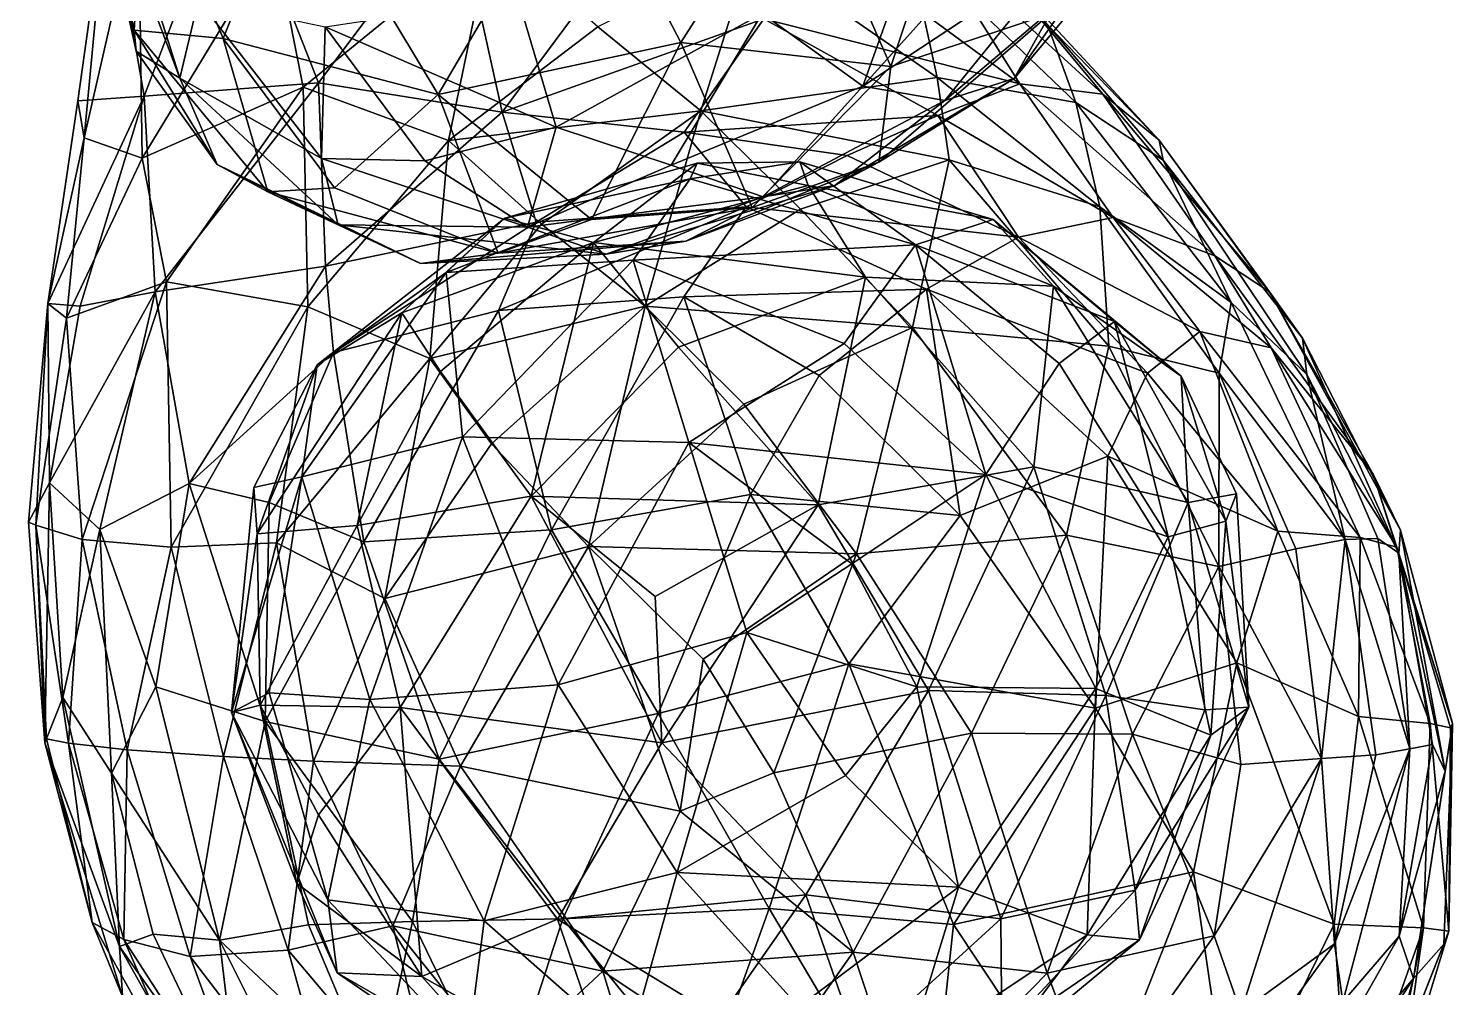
# Model space of a CAD drawing. Extents: x 373697 to 374058, y 6959904 to 6960301.
# Drawn here: x 373910.75 to 373940.96, y 6959976.11 to 6959996.47 of the extents above; entities that cross this region are included whole.
import ezdxf

# ---------------------------------------------------------------- set-up
doc = ezdxf.new("R2010")
doc.units = 0
doc.layers.add('Bht_Fk', color=7, linetype='CONTINUOUS')

msp = doc.modelspace()

# ---------------------------------------------------------------- linework, layer by layer
at = {"layer": 'Bht_Fk'}
for points in [[(373912.042, 6960000.501, 170.507), (373912.356, 6960000.522, 172.411), (373913.958, 6959995.414, 172.793)], [(373912.042, 6960000.501, 170.507), (373912.992, 6959996.437, 169.346), (373912.148, 6960000.356, 168.993)], [(373913.032, 6959995.988, 170.823), (373912.042, 6960000.501, 170.507), (373913.958, 6959995.414, 172.793)], [(373913.032, 6959995.988, 170.823), (373912.992, 6959996.437, 169.346), (373912.042, 6960000.501, 170.507)], [(373912.992, 6959996.437, 169.346), (373913.22, 6960000.247, 167.933), (373912.148, 6960000.356, 168.993)], [(373913.958, 6959995.414, 172.793), (373912.356, 6960000.522, 172.411), (373914.355, 6959997.077, 174.616)], [(373914.877, 6959996.258, 168.138), (373913.22, 6960000.247, 167.933), (373912.992, 6959996.437, 169.346)], [(373914.877, 6959996.258, 168.138), (373916.413, 6960000.11, 168.026), (373913.22, 6960000.247, 167.933)], [(373914.877, 6959996.258, 168.138), (373919.443, 6959995.069, 168.997), (373916.413, 6960000.11, 168.026)], [(373916.413, 6960000.11, 168.026), (373919.443, 6959995.069, 168.997), (373922.474, 6960000.242, 170.111)], [(373919.443, 6959995.069, 168.997), (373924.591, 6959996.173, 170.858), (373922.474, 6960000.242, 170.111)], [(373924.591, 6959996.173, 170.858), (373927.104, 6960000.111, 172.389), (373922.474, 6960000.242, 170.111)], [(373927.104, 6960000.111, 172.389), (373924.591, 6959996.173, 170.858), (373929.041, 6959995.664, 173.687)], [(373926.314, 6959996.787, 181.215), (373930.196, 6960000.134, 182.821), (373928.449, 6959995.247, 180.299)], [(373930.525, 6960000.152, 174.55), (373927.104, 6960000.111, 172.389), (373929.041, 6959995.664, 173.687)], [(373930.196, 6960000.134, 182.821), (373931.343, 6959998.471, 182.038), (373928.449, 6959995.247, 180.299)], [(373932.424, 6959996.782, 176.641), (373930.525, 6960000.152, 174.55), (373929.041, 6959995.664, 173.687)], [(373935.028, 6960000.211, 179.012), (373932.424, 6959996.782, 176.641), (373931.664, 6959995.407, 177.772)], [(373933.92, 6959998.111, 180.249), (373935.028, 6960000.211, 179.012), (373931.664, 6959995.407, 177.772)], [(373913.202, 6959995.035, 157.327), (373912.428, 6959999.49, 155.45), (373915.078, 6959999.963, 158.124)], [(373916.899, 6959995.315, 160.175), (373913.202, 6959995.035, 157.327), (373915.078, 6959999.963, 158.124)], [(373916.899, 6959995.315, 160.175), (373915.078, 6959999.963, 158.124), (373919.811, 6959999.184, 160.739)], [(373913.202, 6959995.035, 157.327), (373911.792, 6959994.933, 155.208), (373912.428, 6959999.49, 155.45)], [(373911.792, 6959994.933, 155.208), (373911.93, 6959994.148, 153.727), (373912.428, 6959999.49, 155.45)], [(373913.079, 6959999.201, 153.909), (373912.428, 6959999.49, 155.45), (373911.93, 6959994.148, 153.727)], [(373911.93, 6959994.148, 153.727), (373913.161, 6959993.718, 152.884), (373913.079, 6959999.201, 153.909)], [(373913.161, 6959993.718, 152.884), (373915.962, 6959998.336, 153.784), (373913.079, 6959999.201, 153.909)], [(373916.899, 6959995.315, 160.175), (373919.811, 6959999.184, 160.739), (373920.8, 6959994.69, 162.87)], [(373922.862, 6959997.481, 162.733), (373920.8, 6959994.69, 162.87), (373919.811, 6959999.184, 160.739)], [(373928.529, 6959997.697, 164.467), (373929.733, 6959998.569, 163.442), (373931.779, 6959995.293, 166.125)], [(373931.779, 6959995.293, 166.125), (373929.733, 6959998.569, 163.442), (373933.543, 6959995.073, 164.775)], [(373933.543, 6959995.073, 164.775), (373929.733, 6959998.569, 163.442), (373930.993, 6959998.144, 162.248)], [(373916.574, 6959995.227, 153.006), (373915.962, 6959998.336, 153.784), (373913.161, 6959993.718, 152.884)], [(373916.574, 6959995.227, 153.006), (373920.571, 6959998.484, 154.625), (373915.962, 6959998.336, 153.784)], [(373916.574, 6959995.227, 153.006), (373919.66, 6959994.09, 152.716), (373920.571, 6959998.484, 154.625)], [(373919.66, 6959994.09, 152.716), (373922.825, 6959996.505, 154.271), (373920.571, 6959998.484, 154.625)], [(373930.028, 6959995.431, 156.877), (373929.398, 6959998.32, 158.783), (373926.095, 6959998.161, 156.231)], [(373931.343, 6959998.471, 182.038), (373932.719, 6959998.066, 181.221), (373928.449, 6959995.247, 180.299)], [(373932.366, 6959996.55, 161.145), (373929.398, 6959998.32, 158.783), (373932.966, 6959994.899, 159.579)], [(373932.966, 6959994.899, 159.579), (373929.398, 6959998.32, 158.783), (373930.028, 6959995.431, 156.877)], [(373926.095, 6959998.161, 156.231), (373922.825, 6959996.505, 154.271), (373925.016, 6959994.724, 153.907)], [(373930.028, 6959995.431, 156.877), (373926.095, 6959998.161, 156.231), (373925.016, 6959994.724, 153.907)], [(373932.719, 6959998.066, 181.221), (373930.19, 6959994.939, 179.159), (373928.449, 6959995.247, 180.299)], [(373932.719, 6959998.066, 181.221), (373933.92, 6959998.111, 180.249), (373930.19, 6959994.939, 179.159)], [(373933.92, 6959998.111, 180.249), (373931.664, 6959995.407, 177.772), (373930.19, 6959994.939, 179.159)], [(373934.738, 6959994.096, 163.442), (373930.993, 6959998.144, 162.248), (373932.366, 6959996.55, 161.145)], [(373933.543, 6959995.073, 164.775), (373930.993, 6959998.144, 162.248), (373934.738, 6959994.096, 163.442)], [(373928.529, 6959997.697, 164.467), (373931.779, 6959995.293, 166.125), (373926.353, 6959996.676, 164.651)], [(373926.353, 6959996.676, 164.651), (373920.8, 6959994.69, 162.87), (373922.862, 6959997.481, 162.733)], [(373913.958, 6959995.414, 172.793), (373914.355, 6959997.077, 174.616), (373916.967, 6959993.711, 175.275)], [(373917.046, 6959996.503, 176.974), (373916.967, 6959993.711, 175.275), (373914.355, 6959997.077, 174.616)], [(373921.132, 6959997.13, 179.646), (373921.947, 6959994.375, 178.707), (373917.046, 6959996.503, 176.974)], [(373921.132, 6959997.13, 179.646), (373926.314, 6959996.787, 181.215), (373921.947, 6959994.375, 178.707)], [(373921.947, 6959994.375, 178.707), (373926.314, 6959996.787, 181.215), (373924.383, 6959993.568, 178.781)], [(373926.314, 6959996.787, 181.215), (373928.449, 6959995.247, 180.299), (373924.383, 6959993.568, 178.781)], [(373928.791, 6959993.634, 175.275), (373932.424, 6959996.782, 176.641), (373929.041, 6959995.664, 173.687)], [(373931.664, 6959995.407, 177.772), (373932.424, 6959996.782, 176.641), (373928.791, 6959993.634, 175.275)], [(373912.992, 6959996.437, 169.346), (373915.825, 6959993.003, 170.161), (373914.877, 6959996.258, 168.138)], [(373914.75, 6959993.581, 171.252), (373912.992, 6959996.437, 169.346), (373913.032, 6959995.988, 170.823)], [(373914.75, 6959993.581, 171.252), (373915.825, 6959993.003, 170.161), (373912.992, 6959996.437, 169.346)], [(373919.158, 6959993.662, 176.868), (373916.967, 6959993.711, 175.275), (373917.046, 6959996.503, 176.974)], [(373919.158, 6959993.662, 176.868), (373917.046, 6959996.503, 176.974), (373921.947, 6959994.375, 178.707)], [(373922.825, 6959996.505, 154.271), (373919.66, 6959994.09, 152.716), (373925.016, 6959994.724, 153.907)], [(373926.353, 6959996.676, 164.651), (373924.661, 6959994.269, 165.583), (373920.8, 6959994.69, 162.87)], [(373926.353, 6959996.676, 164.651), (373930.043, 6959994.622, 167.176), (373924.661, 6959994.269, 165.583)], [(373931.779, 6959995.293, 166.125), (373930.043, 6959994.622, 167.176), (373926.353, 6959996.676, 164.651)], [(373934.824, 6959993.673, 161.773), (373934.738, 6959994.096, 163.442), (373932.366, 6959996.55, 161.145)], [(373932.966, 6959994.899, 159.579), (373934.824, 6959993.673, 161.773), (373932.366, 6959996.55, 161.145)], [(373915.825, 6959993.003, 170.161), (373917.24, 6959993.09, 169.255), (373914.877, 6959996.258, 168.138)], [(373919.443, 6959995.069, 168.997), (373914.877, 6959996.258, 168.138), (373917.24, 6959993.09, 169.255)], [(373922.696, 6959992.417, 170.577), (373924.591, 6959996.173, 170.858), (373919.443, 6959995.069, 168.997)], [(373922.696, 6959992.417, 170.577), (373926.101, 6959992.671, 173.076), (373924.591, 6959996.173, 170.858)], [(373929.041, 6959995.664, 173.687), (373924.591, 6959996.173, 170.858), (373926.101, 6959992.671, 173.076)], [(373914.75, 6959993.581, 171.252), (373913.032, 6959995.988, 170.823), (373913.958, 6959995.414, 172.793)], [(373929.041, 6959995.664, 173.687), (373926.101, 6959992.671, 173.076), (373928.791, 6959993.634, 175.275)], [(373913.673, 6959991.091, 151.964), (373916.574, 6959995.227, 153.006), (373913.161, 6959993.718, 152.884)], [(373913.439, 6959990.883, 158.849), (373913.202, 6959995.035, 157.327), (373916.899, 6959995.315, 160.175)], [(373917.052, 6959991.423, 162.017), (373913.439, 6959990.883, 158.849), (373916.899, 6959995.315, 160.175)], [(373913.673, 6959991.091, 151.964), (373916.674, 6959990.562, 151.238), (373916.574, 6959995.227, 153.006)], [(373916.967, 6959993.711, 175.275), (373917.315, 6959992.3, 173.646), (373913.958, 6959995.414, 172.793)], [(373917.315, 6959992.3, 173.646), (373914.75, 6959993.581, 171.252), (373913.958, 6959995.414, 172.793)], [(373916.674, 6959990.562, 151.238), (373919.66, 6959994.09, 152.716), (373916.574, 6959995.227, 153.006)], [(373920.8, 6959994.69, 162.87), (373917.052, 6959991.423, 162.017), (373916.899, 6959995.315, 160.175)], [(373928.449, 6959995.247, 180.299), (373926.333, 6959992.899, 177.684), (373924.383, 6959993.568, 178.781)], [(373930.28, 6959993.681, 155.748), (373930.028, 6959995.431, 156.877), (373925.016, 6959994.724, 153.907)], [(373928.449, 6959995.247, 180.299), (373930.19, 6959994.939, 179.159), (373926.333, 6959992.899, 177.684)], [(373931.664, 6959995.407, 177.772), (373928.791, 6959993.634, 175.275), (373927.856, 6959993.135, 176.335)], [(373930.19, 6959994.939, 179.159), (373931.664, 6959995.407, 177.772), (373927.856, 6959993.135, 176.335)], [(373930.028, 6959995.431, 156.877), (373930.28, 6959993.681, 155.748), (373933.48, 6959992.687, 157.977)], [(373932.966, 6959994.899, 159.579), (373930.028, 6959995.431, 156.877), (373933.48, 6959992.687, 157.977)], [(373933.763, 6959992.458, 168.536), (373930.043, 6959994.622, 167.176), (373931.779, 6959995.293, 166.125)], [(373931.779, 6959995.293, 166.125), (373935.917, 6959991.641, 167.328), (373933.763, 6959992.458, 168.536)], [(373933.543, 6959995.073, 164.775), (373935.917, 6959991.641, 167.328), (373931.779, 6959995.293, 166.125)], [(373911.158, 6959990.629, 154.857), (373913.202, 6959995.035, 157.327), (373911.844, 6959990.575, 156.8)], [(373911.792, 6959994.933, 155.208), (373913.202, 6959995.035, 157.327), (373911.158, 6959990.629, 154.857)], [(373911.158, 6959990.629, 154.857), (373911.93, 6959994.148, 153.727), (373911.792, 6959994.933, 155.208)], [(373911.844, 6959990.575, 156.8), (373913.202, 6959995.035, 157.327), (373913.439, 6959990.883, 158.849)], [(373917.24, 6959993.09, 169.255), (373920.71, 6959991.7, 171.191), (373919.443, 6959995.069, 168.997)], [(373919.443, 6959995.069, 168.997), (373920.71, 6959991.7, 171.191), (373922.696, 6959992.417, 170.577)], [(373930.19, 6959994.939, 179.159), (373927.856, 6959993.135, 176.335), (373926.333, 6959992.899, 177.684)], [(373936.267, 6959990.655, 160.383), (373932.966, 6959994.899, 159.579), (373933.48, 6959992.687, 157.977)], [(373934.824, 6959993.673, 161.773), (373932.966, 6959994.899, 159.579), (373936.267, 6959990.655, 160.383)], [(373937.077, 6959990.883, 165.945), (373935.917, 6959991.641, 167.328), (373933.543, 6959995.073, 164.775)], [(373934.738, 6959994.096, 163.442), (373937.077, 6959990.883, 165.945), (373933.543, 6959995.073, 164.775)], [(373917.052, 6959991.423, 162.017), (373920.8, 6959994.69, 162.87), (373921.517, 6959992.361, 164.992)], [(373919.66, 6959994.09, 152.716), (373921.634, 6959992.313, 151.975), (373925.016, 6959994.724, 153.907)], [(373921.517, 6959992.361, 164.992), (373920.8, 6959994.69, 162.87), (373924.661, 6959994.269, 165.583)], [(373925.016, 6959994.724, 153.907), (373921.634, 6959992.313, 151.975), (373923.831, 6959990.575, 151.459)], [(373927.128, 6959992.636, 153.406), (373925.016, 6959994.724, 153.907), (373923.831, 6959990.575, 151.459)], [(373930.043, 6959994.622, 167.176), (373928.117, 6959993.776, 167.745), (373924.661, 6959994.269, 165.583)], [(373925.016, 6959994.724, 153.907), (373927.128, 6959992.636, 153.406), (373930.28, 6959993.681, 155.748)], [(373930.043, 6959994.622, 167.176), (373931.755, 6959992.041, 169.634), (373928.117, 6959993.776, 167.745)], [(373930.043, 6959994.622, 167.176), (373933.763, 6959992.458, 168.536), (373931.755, 6959992.041, 169.634)], [(373921.947, 6959994.375, 178.707), (373921.337, 6959992.252, 176.514), (373919.158, 6959993.662, 176.868)], [(373924.383, 6959993.568, 178.781), (373921.337, 6959992.252, 176.514), (373921.947, 6959994.375, 178.707)], [(373911.555, 6959990.317, 152.987), (373911.93, 6959994.148, 153.727), (373911.158, 6959990.629, 154.857)], [(373911.555, 6959990.317, 152.987), (373913.161, 6959993.718, 152.884), (373911.93, 6959994.148, 153.727)], [(373916.674, 6959990.562, 151.238), (373919.263, 6959989.464, 150.591), (373919.66, 6959994.09, 152.716)], [(373919.66, 6959994.09, 152.716), (373919.263, 6959989.464, 150.591), (373921.634, 6959992.313, 151.975)], [(373924.661, 6959994.269, 165.583), (373925.975, 6959992.685, 167.87), (373921.517, 6959992.361, 164.992)], [(373924.661, 6959994.269, 165.583), (373928.117, 6959993.776, 167.745), (373925.975, 6959992.685, 167.87)], [(373937.779, 6959989.899, 164.302), (373937.077, 6959990.883, 165.945), (373934.738, 6959994.096, 163.442)], [(373934.824, 6959993.673, 161.773), (373937.779, 6959989.899, 164.302), (373934.738, 6959994.096, 163.442)], [(373913.673, 6959991.091, 151.964), (373913.161, 6959993.718, 152.884), (373911.555, 6959990.317, 152.987)], [(373916.967, 6959993.711, 175.275), (373919.158, 6959993.662, 176.868), (373921.337, 6959992.252, 176.514)], [(373921.337, 6959992.252, 176.514), (373917.315, 6959992.3, 173.646), (373916.967, 6959993.711, 175.275)], [(373928.117, 6959993.776, 167.745), (373931.755, 6959992.041, 169.634), (373925.975, 6959992.685, 167.87)], [(373914.75, 6959993.581, 171.252), (373917.315, 6959992.3, 173.646), (373919.063, 6959991.482, 172.431)], [(373919.063, 6959991.482, 172.431), (373915.825, 6959993.003, 170.161), (373914.75, 6959993.581, 171.252)], [(373924.936, 6959993.613, 106.844), (373920.852, 6959992.44, 105.305), (373922.738, 6959991.93, 104.056)], [(373920.852, 6959992.44, 105.305), (373924.936, 6959993.613, 106.844), (373924.786, 6959993.275, 108.485)], [(373924.383, 6959993.568, 178.781), (373926.333, 6959992.899, 177.684), (373921.337, 6959992.252, 176.514)], [(373927.291, 6959993.137, 106.752), (373924.936, 6959993.613, 106.844), (373922.738, 6959991.93, 104.056)], [(373924.694, 6959991.957, 174.058), (373928.791, 6959993.634, 175.275), (373926.101, 6959992.671, 173.076)], [(373927.856, 6959993.135, 176.335), (373928.791, 6959993.634, 175.275), (373924.694, 6959991.957, 174.058)], [(373924.786, 6959993.275, 108.485), (373927.115, 6959993.64, 108.423), (373929.566, 6959991.875, 111.273)], [(373924.786, 6959993.275, 108.485), (373924.936, 6959993.613, 106.844), (373927.115, 6959993.64, 108.423)], [(373924.936, 6959993.613, 106.844), (373927.291, 6959993.137, 106.752), (373927.115, 6959993.64, 108.423)], [(373929.566, 6959991.875, 111.273), (373927.115, 6959993.64, 108.423), (373931.215, 6959992.414, 109.898)], [(373927.115, 6959993.64, 108.423), (373927.291, 6959993.137, 106.752), (373931.215, 6959992.414, 109.898)], [(373930.28, 6959993.681, 155.748), (373927.128, 6959992.636, 153.406), (373929.507, 6959990.12, 153.364)], [(373933.667, 6959989.725, 156.279), (373930.28, 6959993.681, 155.748), (373929.507, 6959990.12, 153.364)], [(373933.48, 6959992.687, 157.977), (373930.28, 6959993.681, 155.748), (373933.667, 6959989.725, 156.279)], [(373937.871, 6959989.123, 162.525), (373934.824, 6959993.673, 161.773), (373936.267, 6959990.655, 160.383)], [(373937.871, 6959989.123, 162.525), (373937.779, 6959989.899, 164.302), (373934.824, 6959993.673, 161.773)], [(373920.71, 6959991.7, 171.191), (373917.24, 6959993.09, 169.255), (373915.825, 6959993.003, 170.161)], [(373924.786, 6959993.275, 108.485), (373923.576, 6959991.554, 109.482), (373919.607, 6959991.293, 106.576)], [(373920.852, 6959992.44, 105.305), (373924.786, 6959993.275, 108.485), (373919.607, 6959991.293, 106.576)], [(373928.507, 6959991.189, 105.65), (373927.291, 6959993.137, 106.752), (373922.738, 6959991.93, 104.056)], [(373923.003, 6959991.678, 175.26), (373927.856, 6959993.135, 176.335), (373924.694, 6959991.957, 174.058)], [(373926.333, 6959992.899, 177.684), (373927.856, 6959993.135, 176.335), (373923.003, 6959991.678, 175.26)], [(373929.566, 6959991.875, 111.273), (373923.576, 6959991.554, 109.482), (373924.786, 6959993.275, 108.485)], [(373927.291, 6959993.137, 106.752), (373932.494, 6959991.001, 108.571), (373931.215, 6959992.414, 109.898)], [(373928.507, 6959991.189, 105.65), (373932.494, 6959991.001, 108.571), (373927.291, 6959993.137, 106.752)], [(373915.825, 6959993.003, 170.161), (373919.063, 6959991.482, 172.431), (373920.71, 6959991.7, 171.191)], [(373926.333, 6959992.899, 177.684), (373923.003, 6959991.678, 175.26), (373921.337, 6959992.252, 176.514)], [(373920.71, 6959991.7, 171.191), (373924.694, 6959991.957, 174.058), (373926.101, 6959992.671, 173.076)], [(373926.101, 6959992.671, 173.076), (373922.696, 6959992.417, 170.577), (373920.71, 6959991.7, 171.191)], [(373925.975, 6959992.685, 167.87), (373924.651, 6959990.77, 168.826), (373920.717, 6959990.486, 165.886)], [(373925.975, 6959992.685, 167.87), (373920.717, 6959990.486, 165.886), (373921.517, 6959992.361, 164.992)], [(373929.507, 6959990.12, 153.364), (373927.128, 6959992.636, 153.406), (373923.831, 6959990.575, 151.459)], [(373929.798, 6959990.934, 170.506), (373924.651, 6959990.77, 168.826), (373925.975, 6959992.685, 167.87)], [(373931.755, 6959992.041, 169.634), (373929.798, 6959990.934, 170.506), (373925.975, 6959992.685, 167.87)], [(373936.007, 6959989.152, 158.607), (373933.48, 6959992.687, 157.977), (373933.667, 6959989.725, 156.279)], [(373936.267, 6959990.655, 160.383), (373933.48, 6959992.687, 157.977), (373936.007, 6959989.152, 158.607)], [(373916.873, 6959989.327, 104.051), (373920.852, 6959992.44, 105.305), (373919.607, 6959991.293, 106.576)], [(373916.873, 6959989.327, 104.051), (373918.67, 6959990.437, 103.192), (373920.852, 6959992.44, 105.305)], [(373917.052, 6959991.423, 162.017), (373921.517, 6959992.361, 164.992), (373917.219, 6959989.592, 163.118)], [(373917.219, 6959989.592, 163.118), (373921.517, 6959992.361, 164.992), (373920.717, 6959990.486, 165.886)], [(373917.315, 6959992.3, 173.646), (373923.003, 6959991.678, 175.26), (373919.063, 6959991.482, 172.431)], [(373921.337, 6959992.252, 176.514), (373923.003, 6959991.678, 175.26), (373917.315, 6959992.3, 173.646)], [(373920.852, 6959992.44, 105.305), (373918.67, 6959990.437, 103.192), (373922.738, 6959991.93, 104.056)], [(373921.634, 6959992.313, 151.975), (373919.263, 6959989.464, 150.591), (373923.831, 6959990.575, 151.459)], [(373929.566, 6959991.875, 111.273), (373931.215, 6959992.414, 109.898), (373933.787, 6959990.252, 111.884)], [(373935.201, 6959989.092, 110.987), (373933.787, 6959990.252, 111.884), (373931.215, 6959992.414, 109.898)], [(373932.494, 6959991.001, 108.571), (373935.201, 6959989.092, 110.987), (373931.215, 6959992.414, 109.898)], [(373933.763, 6959992.458, 168.536), (373935.603, 6959990.041, 170.053), (373931.755, 6959992.041, 169.634)], [(373937.113, 6959989.694, 168.698), (373935.603, 6959990.041, 170.053), (373933.763, 6959992.458, 168.536)], [(373935.917, 6959991.641, 167.328), (373937.113, 6959989.694, 168.698), (373933.763, 6959992.458, 168.536)], [(373918.67, 6959990.437, 103.192), (373919.493, 6959989.189, 102.083), (373922.738, 6959991.93, 104.056)], [(373919.063, 6959991.482, 172.431), (373924.694, 6959991.957, 174.058), (373920.71, 6959991.7, 171.191)], [(373919.063, 6959991.482, 172.431), (373923.003, 6959991.678, 175.26), (373924.694, 6959991.957, 174.058)], [(373919.493, 6959989.189, 102.083), (373921.416, 6959986.539, 101.424), (373922.738, 6959991.93, 104.056)], [(373921.416, 6959986.539, 101.424), (373924.538, 6959989.706, 103.156), (373922.738, 6959991.93, 104.056)], [(373928.507, 6959991.189, 105.65), (373922.738, 6959991.93, 104.056), (373924.538, 6959989.706, 103.156)], [(373928.056, 6959989.784, 112.147), (373923.576, 6959991.554, 109.482), (373929.566, 6959991.875, 111.273)], [(373931.057, 6959987.004, 113.457), (373928.056, 6959989.784, 112.147), (373929.566, 6959991.875, 111.273)], [(373929.566, 6959991.875, 111.273), (373933.787, 6959990.252, 111.884), (373932.619, 6959989.358, 112.906)], [(373932.619, 6959989.358, 112.906), (373931.057, 6959987.004, 113.457), (373929.566, 6959991.875, 111.273)], [(373929.798, 6959990.934, 170.506), (373931.755, 6959992.041, 169.634), (373934.493, 6959989.152, 171.422)], [(373935.603, 6959990.041, 170.053), (373934.493, 6959989.152, 171.422), (373931.755, 6959992.041, 169.634)], [(373939.281, 6959987.009, 167.95), (373937.113, 6959989.694, 168.698), (373935.917, 6959991.641, 167.328)], [(373937.077, 6959990.883, 165.945), (373939.281, 6959987.009, 167.95), (373935.917, 6959991.641, 167.328)], [(373914.155, 6959986.814, 160.957), (373913.439, 6959990.883, 158.849), (373917.052, 6959991.423, 162.017)], [(373917.052, 6959991.423, 162.017), (373917.219, 6959989.592, 163.118), (373914.155, 6959986.814, 160.957)], [(373919.953, 6959987.804, 108.615), (373916.549, 6959986.955, 105.563), (373919.607, 6959991.293, 106.576)], [(373916.549, 6959986.955, 105.563), (373916.873, 6959989.327, 104.051), (373919.607, 6959991.293, 106.576)], [(373923.576, 6959991.554, 109.482), (373919.953, 6959987.804, 108.615), (373919.607, 6959991.293, 106.576)], [(373919.953, 6959987.804, 108.615), (373923.576, 6959991.554, 109.482), (373924.757, 6959987.682, 111.574)], [(373923.576, 6959991.554, 109.482), (373928.056, 6959989.784, 112.147), (373924.757, 6959987.682, 111.574)], [(373911.887, 6959985.623, 151.472), (373913.673, 6959991.091, 151.964), (373911.555, 6959990.317, 152.987)], [(373913.772, 6959985.457, 150.257), (373913.673, 6959991.091, 151.964), (373911.887, 6959985.623, 151.472)], [(373913.772, 6959985.457, 150.257), (373916.674, 6959990.562, 151.238), (373913.673, 6959991.091, 151.964)], [(373924.538, 6959989.706, 103.156), (373927.505, 6959986.358, 103.285), (373928.507, 6959991.189, 105.65)], [(373927.505, 6959986.358, 103.285), (373932.08, 6959987.162, 106.369), (373928.507, 6959991.189, 105.65)], [(373928.507, 6959991.189, 105.65), (373932.08, 6959987.162, 106.369), (373932.494, 6959991.001, 108.571)], [(373932.08, 6959987.162, 106.369), (373935.353, 6959986.411, 109.236), (373932.494, 6959991.001, 108.571)], [(373935.353, 6959986.411, 109.236), (373935.201, 6959989.092, 110.987), (373932.494, 6959991.001, 108.571)], [(373912.265, 6959985.833, 158.508), (373911.195, 6959986.828, 156.238), (373913.439, 6959990.883, 158.849)], [(373911.195, 6959986.828, 156.238), (373911.844, 6959990.575, 156.8), (373913.439, 6959990.883, 158.849)], [(373913.439, 6959990.883, 158.849), (373914.155, 6959986.814, 160.957), (373912.265, 6959985.833, 158.508)], [(373920.717, 6959990.486, 165.886), (373924.651, 6959990.77, 168.826), (373921.842, 6959985.828, 167.819)], [(373924.651, 6959990.77, 168.826), (373926.066, 6959986.58, 170.091), (373921.842, 6959985.828, 167.819)], [(373924.651, 6959990.77, 168.826), (373929.798, 6959990.934, 170.506), (373927.527, 6959989.102, 170.673)], [(373927.527, 6959989.102, 170.673), (373926.066, 6959986.58, 170.091), (373924.651, 6959990.77, 168.826)], [(373929.798, 6959990.934, 170.506), (373930.513, 6959986.135, 171.664), (373927.527, 6959989.102, 170.673)], [(373933.651, 6959987.394, 172.165), (373930.513, 6959986.135, 171.664), (373929.798, 6959990.934, 170.506)], [(373929.798, 6959990.934, 170.506), (373934.493, 6959989.152, 171.422), (373933.651, 6959987.394, 172.165)], [(373937.077, 6959990.883, 165.945), (373939.857, 6959985.819, 166.394), (373939.281, 6959987.009, 167.95)], [(373937.779, 6959989.899, 164.302), (373939.857, 6959985.819, 166.394), (373937.077, 6959990.883, 165.945)], [(373911.195, 6959986.828, 156.238), (373910.748, 6959985.993, 154.672), (373911.158, 6959990.629, 154.857)], [(373910.748, 6959985.993, 154.672), (373910.903, 6959985.925, 153.073), (373911.158, 6959990.629, 154.857)], [(373910.903, 6959985.925, 153.073), (373911.555, 6959990.317, 152.987), (373911.158, 6959990.629, 154.857)], [(373911.158, 6959990.629, 154.857), (373911.844, 6959990.575, 156.8), (373911.195, 6959986.828, 156.238)], [(373913.772, 6959985.457, 150.257), (373916.011, 6959985.551, 149.597), (373916.674, 6959990.562, 151.238)], [(373915.6, 6959985.742, 102.209), (373918.67, 6959990.437, 103.192), (373916.873, 6959989.327, 104.051)], [(373915.6, 6959985.742, 102.209), (373917.72, 6959985.916, 101.212), (373918.67, 6959990.437, 103.192)], [(373916.011, 6959985.551, 149.597), (373919.263, 6959989.464, 150.591), (373916.674, 6959990.562, 151.238)], [(373917.864, 6959985.571, 164.854), (373917.219, 6959989.592, 163.118), (373920.717, 6959990.486, 165.886)], [(373917.72, 6959985.916, 101.212), (373919.493, 6959989.189, 102.083), (373918.67, 6959990.437, 103.192)], [(373917.864, 6959985.571, 164.854), (373920.717, 6959990.486, 165.886), (373921.842, 6959985.828, 167.819)], [(373919.263, 6959989.464, 150.591), (373920.57, 6959987.656, 149.883), (373923.831, 6959990.575, 151.459)], [(373923.831, 6959990.575, 151.459), (373920.57, 6959987.656, 149.883), (373922.631, 6959985.475, 149.436)], [(373925.924, 6959988.496, 151.088), (373923.831, 6959990.575, 151.459), (373922.631, 6959985.475, 149.436)], [(373929.507, 6959990.12, 153.364), (373923.831, 6959990.575, 151.459), (373925.924, 6959988.496, 151.088)], [(373938.682, 6959985.622, 160.962), (373936.267, 6959990.655, 160.383), (373936.007, 6959989.152, 158.607)], [(373938.682, 6959985.622, 160.962), (373937.871, 6959989.123, 162.525), (373936.267, 6959990.655, 160.383)], [(373910.903, 6959985.925, 153.073), (373911.887, 6959985.623, 151.472), (373911.555, 6959990.317, 152.987)], [(373929.507, 6959990.12, 153.364), (373925.924, 6959988.496, 151.088), (373928.315, 6959985.318, 151.02)], [(373932.772, 6959985.713, 154.029), (373929.507, 6959990.12, 153.364), (373928.315, 6959985.318, 151.02)], [(373933.667, 6959989.725, 156.279), (373929.507, 6959990.12, 153.364), (373932.772, 6959985.713, 154.029)], [(373934.931, 6959985.676, 113.464), (373932.619, 6959989.358, 112.906), (373933.787, 6959990.252, 111.884)], [(373936.153, 6959986.009, 112.676), (373933.787, 6959990.252, 111.884), (373935.201, 6959989.092, 110.987)], [(373936.153, 6959986.009, 112.676), (373934.931, 6959985.676, 113.464), (373933.787, 6959990.252, 111.884)], [(373928.056, 6959989.784, 112.147), (373931.057, 6959987.004, 113.457), (373924.757, 6959987.682, 111.574)], [(373934.493, 6959989.152, 171.422), (373935.603, 6959990.041, 170.053), (373937.256, 6959985.802, 172.225)], [(373935.603, 6959990.041, 170.053), (373939.005, 6959985.665, 171.006), (373937.256, 6959985.802, 172.225)], [(373937.113, 6959989.694, 168.698), (373939.005, 6959985.665, 171.006), (373935.603, 6959990.041, 170.053)], [(373937.779, 6959989.899, 164.302), (373939.825, 6959985.335, 164.505), (373939.857, 6959985.819, 166.394)], [(373939.825, 6959985.335, 164.505), (373937.779, 6959989.899, 164.302), (373937.871, 6959989.123, 162.525)], [(373914.155, 6959986.814, 160.957), (373917.219, 6959989.592, 163.118), (373915.857, 6959986.407, 162.916)], [(373915.857, 6959986.407, 162.916), (373917.219, 6959989.592, 163.118), (373917.864, 6959985.571, 164.854)], [(373919.263, 6959989.464, 150.591), (373916.011, 6959985.551, 149.597), (373918.308, 6959984.372, 149.049)], [(373919.263, 6959989.464, 150.591), (373918.308, 6959984.372, 149.049), (373920.57, 6959987.656, 149.883)], [(373924.538, 6959989.706, 103.156), (373921.416, 6959986.539, 101.424), (373927.505, 6959986.358, 103.285)], [(373933.667, 6959989.725, 156.279), (373932.772, 6959985.713, 154.029), (373936.004, 6959985.052, 156.831)], [(373933.667, 6959989.725, 156.279), (373936.004, 6959985.052, 156.831), (373936.007, 6959989.152, 158.607)], [(373939.783, 6959985.456, 169.489), (373939.005, 6959985.665, 171.006), (373937.113, 6959989.694, 168.698)], [(373939.281, 6959987.009, 167.95), (373939.783, 6959985.456, 169.489), (373937.113, 6959989.694, 168.698)], [(373915.527, 6959986.726, 103.596), (373916.873, 6959989.327, 104.051), (373916.549, 6959986.955, 105.563)], [(373915.527, 6959986.726, 103.596), (373915.6, 6959985.742, 102.209), (373916.873, 6959989.327, 104.051)], [(373917.72, 6959985.916, 101.212), (373921.416, 6959986.539, 101.424), (373919.493, 6959989.189, 102.083)], [(373931.057, 6959987.004, 113.457), (373932.619, 6959989.358, 112.906), (373934.931, 6959985.676, 113.464)], [(373937.638, 6959985.427, 158.976), (373936.007, 6959989.152, 158.607), (373936.004, 6959985.052, 156.831)], [(373938.682, 6959985.622, 160.962), (373936.007, 6959989.152, 158.607), (373937.638, 6959985.427, 158.976)], [(373926.066, 6959986.58, 170.091), (373927.527, 6959989.102, 170.673), (373930.513, 6959986.135, 171.664)], [(373937.256, 6959985.802, 172.225), (373933.651, 6959987.394, 172.165), (373934.493, 6959989.152, 171.422)], [(373936.381, 6959986.59, 111.259), (373936.153, 6959986.009, 112.676), (373935.201, 6959989.092, 110.987)], [(373936.381, 6959986.59, 111.259), (373935.201, 6959989.092, 110.987), (373935.353, 6959986.411, 109.236)], [(373939.375, 6959985.644, 162.864), (373937.871, 6959989.123, 162.525), (373938.682, 6959985.622, 160.962)], [(373939.375, 6959985.644, 162.864), (373939.825, 6959985.335, 164.505), (373937.871, 6959989.123, 162.525)], [(373928.315, 6959985.318, 151.02), (373925.924, 6959988.496, 151.088), (373922.631, 6959985.475, 149.436)], [(373917.992, 6959982.229, 107.484), (373916.549, 6959986.955, 105.563), (373919.953, 6959987.804, 108.615)], [(373917.992, 6959982.229, 107.484), (373919.953, 6959987.804, 108.615), (373921.983, 6959982.535, 110.428)], [(373920.57, 6959987.656, 149.883), (373918.308, 6959984.372, 149.049), (373922.631, 6959985.475, 149.436)], [(373921.983, 6959982.535, 110.428), (373919.953, 6959987.804, 108.615), (373924.757, 6959987.682, 111.574)], [(373921.983, 6959982.535, 110.428), (373924.757, 6959987.682, 111.574), (373925.986, 6959983.647, 112.499)], [(373928.214, 6959985.109, 113.244), (373925.986, 6959983.647, 112.499), (373924.757, 6959987.682, 111.574)], [(373931.057, 6959987.004, 113.457), (373928.214, 6959985.109, 113.244), (373924.757, 6959987.682, 111.574)], [(373930.513, 6959986.135, 171.664), (373933.651, 6959987.394, 172.165), (373933.386, 6959982.042, 172.378)], [(373936.382, 6959983.004, 172.813), (373933.386, 6959982.042, 172.378), (373933.651, 6959987.394, 172.165)], [(373937.256, 6959985.802, 172.225), (373936.382, 6959983.004, 172.813), (373933.651, 6959987.394, 172.165)], [(373927.505, 6959986.358, 103.285), (373929.844, 6959982.419, 104.355), (373932.08, 6959987.162, 106.369)], [(373932.08, 6959987.162, 106.369), (373929.844, 6959982.419, 104.355), (373933.604, 6959982.314, 107.073)], [(373932.08, 6959987.162, 106.369), (373933.604, 6959982.314, 107.073), (373935.353, 6959986.411, 109.236)], [(373910.748, 6959985.993, 154.672), (373911.195, 6959986.828, 156.238), (373911.095, 6959981.308, 154.592)], [(373911.195, 6959986.828, 156.238), (373911.479, 6959982.269, 156.712), (373911.095, 6959981.308, 154.592)], [(373911.195, 6959986.828, 156.238), (373912.265, 6959985.833, 158.508), (373911.479, 6959982.269, 156.712)], [(373913.447, 6959982.496, 160.195), (373912.265, 6959985.833, 158.508), (373914.155, 6959986.814, 160.957)], [(373913.447, 6959982.496, 160.195), (373914.155, 6959986.814, 160.957), (373915.769, 6959981.756, 162.798)], [(373915.769, 6959981.756, 162.798), (373914.155, 6959986.814, 160.957), (373915.857, 6959986.407, 162.916)], [(373915.527, 6959986.726, 103.596), (373916.549, 6959986.955, 105.563), (373915.058, 6959981.952, 103.255)], [(373916.549, 6959986.955, 105.563), (373915.855, 6959982.364, 105.266), (373915.058, 6959981.952, 103.255)], [(373915.855, 6959982.364, 105.266), (373916.549, 6959986.955, 105.563), (373917.992, 6959982.229, 107.484)], [(373929.597, 6959982.495, 113.456), (373928.214, 6959985.109, 113.244), (373931.057, 6959987.004, 113.457)], [(373933.392, 6959982.458, 113.758), (373929.597, 6959982.495, 113.456), (373931.057, 6959987.004, 113.457)], [(373933.392, 6959982.458, 113.758), (373931.057, 6959987.004, 113.457), (373934.931, 6959985.676, 113.464)], [(373940.961, 6959981.714, 168.329), (373939.783, 6959985.456, 169.489), (373939.281, 6959987.009, 167.95)], [(373939.857, 6959985.819, 166.394), (373940.961, 6959981.714, 168.329), (373939.281, 6959987.009, 167.95)], [(373915.6, 6959985.742, 102.209), (373915.527, 6959986.726, 103.596), (373915.058, 6959981.952, 103.255)], [(373921.416, 6959986.539, 101.424), (373917.72, 6959985.916, 101.212), (373918.636, 6959982.059, 100.806)], [(373924.189, 6959981.303, 101.799), (373921.416, 6959986.539, 101.424), (373918.636, 6959982.059, 100.806)], [(373924.189, 6959981.303, 101.799), (373924.043, 6959984.409, 101.618), (373921.416, 6959986.539, 101.424)], [(373927.505, 6959986.358, 103.285), (373921.416, 6959986.539, 101.424), (373924.043, 6959984.409, 101.618)], [(373921.842, 6959985.828, 167.819), (373926.066, 6959986.58, 170.091), (373924.106, 6959981.926, 168.833)], [(373926.066, 6959986.58, 170.091), (373928.153, 6959982.985, 170.789), (373924.106, 6959981.926, 168.833)], [(373926.066, 6959986.58, 170.091), (373930.513, 6959986.135, 171.664), (373928.153, 6959982.985, 170.789)], [(373936.64, 6959982.063, 111.22), (373936.381, 6959986.59, 111.259), (373935.353, 6959986.411, 109.236)], [(373936.64, 6959982.063, 111.22), (373936.153, 6959986.009, 112.676), (373936.381, 6959986.59, 111.259)], [(373915.857, 6959986.407, 162.916), (373917.864, 6959985.571, 164.854), (373915.769, 6959981.756, 162.798)], [(373927.505, 6959986.358, 103.285), (373924.043, 6959984.409, 101.618), (373924.189, 6959981.303, 101.799)], [(373929.844, 6959982.419, 104.355), (373927.505, 6959986.358, 103.285), (373924.189, 6959981.303, 101.799)], [(373930.513, 6959986.135, 171.664), (373933.386, 6959982.042, 172.378), (373928.153, 6959982.985, 170.789)], [(373933.604, 6959982.314, 107.073), (373935.704, 6959982.003, 109.251), (373935.353, 6959986.411, 109.236)], [(373935.704, 6959982.003, 109.251), (373936.64, 6959982.063, 111.22), (373935.353, 6959986.411, 109.236)], [(373910.903, 6959985.925, 153.073), (373910.748, 6959985.993, 154.672), (373911.095, 6959981.308, 154.592)], [(373911.127, 6959981.394, 152.966), (373910.903, 6959985.925, 153.073), (373911.095, 6959981.308, 154.592)], [(373911.887, 6959985.623, 151.472), (373910.903, 6959985.925, 153.073), (373911.594, 6959981.298, 151.813)], [(373911.127, 6959981.394, 152.966), (373911.594, 6959981.298, 151.813), (373910.903, 6959985.925, 153.073)], [(373912.511, 6959980.659, 158.42), (373911.479, 6959982.269, 156.712), (373912.265, 6959985.833, 158.508)], [(373912.265, 6959985.833, 158.508), (373913.447, 6959982.496, 160.195), (373912.511, 6959980.659, 158.42)], [(373915.664, 6959982.107, 101.501), (373917.72, 6959985.916, 101.212), (373915.6, 6959985.742, 102.209)], [(373918.636, 6959982.059, 100.806), (373917.72, 6959985.916, 101.212), (373915.664, 6959982.107, 101.501)], [(373934.931, 6959985.676, 113.464), (373936.153, 6959986.009, 112.676), (373935.83, 6959981.469, 112.917)], [(373935.83, 6959981.469, 112.917), (373936.153, 6959986.009, 112.676), (373936.64, 6959982.063, 111.22)], [(373911.594, 6959981.298, 151.813), (373912.845, 6959981.156, 150.368), (373911.887, 6959985.623, 151.472)], [(373912.845, 6959981.156, 150.368), (373913.772, 6959985.457, 150.257), (373911.887, 6959985.623, 151.472)], [(373914.885, 6959981.015, 149.285), (373916.011, 6959985.551, 149.597), (373913.772, 6959985.457, 150.257)], [(373916.011, 6959985.551, 149.597), (373914.885, 6959981.015, 149.285), (373916.798, 6959980.919, 148.798)], [(373915.664, 6959982.107, 101.501), (373915.6, 6959985.742, 102.209), (373915.058, 6959981.952, 103.255)], [(373915.769, 6959981.756, 162.798), (373917.864, 6959985.571, 164.854), (373919.46, 6959980.958, 165.839)], [(373916.011, 6959985.551, 149.597), (373916.798, 6959980.919, 148.798), (373918.308, 6959984.372, 149.049)], [(373919.46, 6959980.958, 165.839), (373917.864, 6959985.571, 164.854), (373921.842, 6959985.828, 167.819)], [(373919.46, 6959980.958, 165.839), (373921.842, 6959985.828, 167.819), (373924.106, 6959981.926, 168.833)], [(373930.755, 6959981.513, 152.044), (373932.772, 6959985.713, 154.029), (373928.315, 6959985.318, 151.02)], [(373934.172, 6959981.493, 154.655), (373932.772, 6959985.713, 154.029), (373930.755, 6959981.513, 152.044)], [(373934.172, 6959981.493, 154.655), (373936.004, 6959985.052, 156.831), (373932.772, 6959985.713, 154.029)], [(373934.931, 6959985.676, 113.464), (373935.83, 6959981.469, 112.917), (373933.392, 6959982.458, 113.758)], [(373938.966, 6959981.863, 172.475), (373936.382, 6959983.004, 172.813), (373937.256, 6959985.802, 172.225)], [(373939.005, 6959985.665, 171.006), (373938.966, 6959981.863, 172.475), (373937.256, 6959985.802, 172.225)], [(373938.682, 6959985.622, 160.962), (373937.638, 6959985.427, 158.976), (373938.183, 6959980.976, 159.028)], [(373939.331, 6959981.049, 161.037), (373938.682, 6959985.622, 160.962), (373938.183, 6959980.976, 159.028)], [(373940.055, 6959981.18, 163.074), (373939.375, 6959985.644, 162.864), (373938.682, 6959985.622, 160.962)], [(373940.055, 6959981.18, 163.074), (373938.682, 6959985.622, 160.962), (373939.331, 6959981.049, 161.037)], [(373940.49, 6959981.719, 171.125), (373938.966, 6959981.863, 172.475), (373939.005, 6959985.665, 171.006)], [(373939.783, 6959985.456, 169.489), (373940.49, 6959981.719, 171.125), (373939.005, 6959985.665, 171.006)], [(373939.825, 6959985.335, 164.505), (373939.375, 6959985.644, 162.864), (373940.055, 6959981.18, 163.074)], [(373939.825, 6959985.335, 164.505), (373940.808, 6959980.703, 166.348), (373939.857, 6959985.819, 166.394)], [(373939.857, 6959985.819, 166.394), (373940.808, 6959980.703, 166.348), (373940.961, 6959981.714, 168.329)], [(373912.845, 6959981.156, 150.368), (373914.885, 6959981.015, 149.285), (373913.772, 6959985.457, 150.257)], [(373918.308, 6959984.372, 149.049), (373919.916, 6959980.812, 148.64), (373922.631, 6959985.475, 149.436)], [(373919.916, 6959980.812, 148.64), (373924.578, 6959979.856, 149.295), (373922.631, 6959985.475, 149.436)], [(373924.578, 6959979.856, 149.295), (373925.064, 6959983.082, 149.327), (373922.631, 6959985.475, 149.436)], [(373925.064, 6959983.082, 149.327), (373928.315, 6959985.318, 151.02), (373922.631, 6959985.475, 149.436)], [(373928.315, 6959985.318, 151.02), (373925.064, 6959983.082, 149.327), (373926.563, 6959980.668, 149.72)], [(373930.755, 6959981.513, 152.044), (373928.315, 6959985.318, 151.02), (373926.563, 6959980.668, 149.72)], [(373937.638, 6959985.427, 158.976), (373936.004, 6959985.052, 156.831), (373938.183, 6959980.976, 159.028)], [(373940.915, 6959981.624, 169.968), (373940.49, 6959981.719, 171.125), (373939.783, 6959985.456, 169.489)], [(373940.961, 6959981.714, 168.329), (373940.915, 6959981.624, 169.968), (373939.783, 6959985.456, 169.489)], [(373940.534, 6959981.272, 164.772), (373939.825, 6959985.335, 164.505), (373940.055, 6959981.18, 163.074)], [(373939.825, 6959985.335, 164.505), (373940.534, 6959981.272, 164.772), (373940.808, 6959980.703, 166.348)], [(373928.214, 6959985.109, 113.244), (373929.597, 6959982.495, 113.456), (373925.986, 6959983.647, 112.499)], [(373936.469, 6959980.847, 156.827), (373936.004, 6959985.052, 156.831), (373934.172, 6959981.493, 154.655)], [(373938.183, 6959980.976, 159.028), (373936.004, 6959985.052, 156.831), (373936.469, 6959980.847, 156.827)], [(373919.916, 6959980.812, 148.64), (373918.308, 6959984.372, 149.049), (373916.798, 6959980.919, 148.798)], [(373925.986, 6959983.647, 112.499), (373924.512, 6959978.554, 110.947), (373921.983, 6959982.535, 110.428)], [(373928.085, 6959980.615, 112.822), (373924.512, 6959978.554, 110.947), (373925.986, 6959983.647, 112.499)], [(373929.597, 6959982.495, 113.456), (373928.085, 6959980.615, 112.822), (373925.986, 6959983.647, 112.499)], [(373928.153, 6959982.985, 170.789), (373926.462, 6959977.792, 169.565), (373924.106, 6959981.926, 168.833)], [(373926.563, 6959980.668, 149.72), (373925.064, 6959983.082, 149.327), (373924.578, 6959979.856, 149.295)], [(373928.153, 6959982.985, 170.789), (373930.374, 6959977.45, 171.193), (373926.462, 6959977.792, 169.565)], [(373933.386, 6959982.042, 172.378), (373930.374, 6959977.45, 171.193), (373928.153, 6959982.985, 170.789)], [(373936.382, 6959983.004, 172.813), (373935.465, 6959978.567, 172.661), (373933.386, 6959982.042, 172.378)], [(373938.452, 6959977.454, 172.663), (373935.465, 6959978.567, 172.661), (373936.382, 6959983.004, 172.813)], [(373938.452, 6959977.454, 172.663), (373936.382, 6959983.004, 172.813), (373938.966, 6959981.863, 172.475)], [(373920.414, 6959977.529, 108.315), (373917.992, 6959982.229, 107.484), (373921.983, 6959982.535, 110.428)], [(373924.512, 6959978.554, 110.947), (373920.414, 6959977.529, 108.315), (373921.983, 6959982.535, 110.428)], [(373911.095, 6959981.308, 154.592), (373911.479, 6959982.269, 156.712), (373912.677, 6959976.982, 156.719)], [(373911.479, 6959982.269, 156.712), (373912.511, 6959980.659, 158.42), (373912.677, 6959976.982, 156.719)], [(373914.799, 6959977.116, 160.631), (373912.511, 6959980.659, 158.42), (373913.447, 6959982.496, 160.195)], [(373914.799, 6959977.116, 160.631), (373913.447, 6959982.496, 160.195), (373915.769, 6959981.756, 162.798)], [(373915.855, 6959982.364, 105.266), (373917.101, 6959977.97, 105.492), (373915.058, 6959981.952, 103.255)], [(373917.101, 6959977.97, 105.492), (373915.855, 6959982.364, 105.266), (373917.992, 6959982.229, 107.484)], [(373920.414, 6959977.529, 108.315), (373917.101, 6959977.97, 105.492), (373917.992, 6959982.229, 107.484)], [(373929.844, 6959982.419, 104.355), (373924.189, 6959981.303, 101.799), (373927.242, 6959978.076, 103.574)], [(373929.844, 6959982.419, 104.355), (373927.242, 6959978.076, 103.574), (373931.379, 6959977.573, 106.248)], [(373928.085, 6959980.615, 112.822), (373929.597, 6959982.495, 113.456), (373930.48, 6959978.245, 112.654)], [(373930.48, 6959978.245, 112.654), (373929.597, 6959982.495, 113.456), (373933.392, 6959982.458, 113.758)], [(373933.604, 6959982.314, 107.073), (373929.844, 6959982.419, 104.355), (373931.379, 6959977.573, 106.248)], [(373933.208, 6959977.231, 112.036), (373930.48, 6959978.245, 112.654), (373933.392, 6959982.458, 113.758)], [(373934.23, 6959978.18, 108.727), (373933.604, 6959982.314, 107.073), (373931.379, 6959977.573, 106.248)], [(373933.208, 6959977.231, 112.036), (373933.392, 6959982.458, 113.758), (373935.83, 6959981.469, 112.917)], [(373935.704, 6959982.003, 109.251), (373933.604, 6959982.314, 107.073), (373934.23, 6959978.18, 108.727)], [(373916.442, 6959978.323, 102.188), (373915.664, 6959982.107, 101.501), (373915.058, 6959981.952, 103.255)], [(373917.101, 6959977.97, 105.492), (373917.299, 6959976.42, 103.56), (373915.058, 6959981.952, 103.255)], [(373917.299, 6959976.42, 103.56), (373916.442, 6959978.323, 102.188), (373915.058, 6959981.952, 103.255)], [(373916.903, 6959979.775, 101.251), (373915.664, 6959982.107, 101.501), (373916.442, 6959978.323, 102.188)], [(373918.636, 6959982.059, 100.806), (373915.664, 6959982.107, 101.501), (373916.903, 6959979.775, 101.251)], [(373919.097, 6959976.348, 102.163), (373918.636, 6959982.059, 100.806), (373916.903, 6959979.775, 101.251)], [(373919.097, 6959976.348, 102.163), (373921.975, 6959977.563, 101.845), (373918.636, 6959982.059, 100.806)], [(373918.636, 6959982.059, 100.806), (373921.975, 6959977.563, 101.845), (373924.189, 6959981.303, 101.799)], [(373922.085, 6959977.568, 167.166), (373919.46, 6959980.958, 165.839), (373924.106, 6959981.926, 168.833)], [(373926.462, 6959977.792, 169.565), (373922.085, 6959977.568, 167.166), (373924.106, 6959981.926, 168.833)], [(373933.386, 6959982.042, 172.378), (373935.465, 6959978.567, 172.661), (373930.374, 6959977.45, 171.193)], [(373934.23, 6959978.18, 108.727), (373934.323, 6959977.127, 110.336), (373936.64, 6959982.063, 111.22)], [(373935.704, 6959982.003, 109.251), (373934.23, 6959978.18, 108.727), (373936.64, 6959982.063, 111.22)], [(373936.64, 6959982.063, 111.22), (373934.323, 6959977.127, 110.336), (373935.83, 6959981.469, 112.917)], [(373916.692, 6959977.444, 162.917), (373914.799, 6959977.116, 160.631), (373915.769, 6959981.756, 162.798)], [(373918.898, 6959977.511, 164.878), (373915.769, 6959981.756, 162.798), (373919.46, 6959980.958, 165.839)], [(373915.769, 6959981.756, 162.798), (373918.898, 6959977.511, 164.878), (373916.692, 6959977.444, 162.917)], [(373938.966, 6959981.863, 172.475), (373940.345, 6959977.378, 171.566), (373938.452, 6959977.454, 172.663)], [(373940.345, 6959977.378, 171.566), (373938.966, 6959981.863, 172.475), (373940.49, 6959981.719, 171.125)], [(373940.961, 6959981.714, 168.329), (373940.136, 6959976.303, 166.316), (373940.774, 6959977.031, 168.113)], [(373940.961, 6959981.714, 168.329), (373940.808, 6959980.703, 166.348), (373940.136, 6959976.303, 166.316)], [(373940.49, 6959981.719, 171.125), (373940.882, 6959977.309, 169.821), (373940.345, 6959977.378, 171.566)], [(373940.882, 6959977.309, 169.821), (373940.49, 6959981.719, 171.125), (373940.915, 6959981.624, 169.968)], [(373940.882, 6959977.309, 169.821), (373940.961, 6959981.714, 168.329), (373940.774, 6959977.031, 168.113)], [(373940.961, 6959981.714, 168.329), (373940.882, 6959977.309, 169.821), (373940.915, 6959981.624, 169.968)], [(373912.099, 6959977.493, 153.363), (373911.127, 6959981.394, 152.966), (373911.095, 6959981.308, 154.592)], [(373912.743, 6959975.92, 154.976), (373911.095, 6959981.308, 154.592), (373912.677, 6959976.982, 156.719)], [(373911.095, 6959981.308, 154.592), (373912.743, 6959975.92, 154.976), (373912.099, 6959977.493, 153.363)], [(373911.594, 6959981.298, 151.813), (373911.127, 6959981.394, 152.966), (373912.099, 6959977.493, 153.363)], [(373912.768, 6959977.128, 151.756), (373911.594, 6959981.298, 151.813), (373912.099, 6959977.493, 153.363)], [(373911.594, 6959981.298, 151.813), (373912.768, 6959977.128, 151.756), (373912.845, 6959981.156, 150.368)], [(373927.242, 6959978.076, 103.574), (373924.189, 6959981.303, 101.799), (373921.975, 6959977.563, 101.845)], [(373930.755, 6959981.513, 152.044), (373926.563, 6959980.668, 149.72), (373928.247, 6959976.864, 151.2)], [(373932.361, 6959976.416, 153.885), (373930.755, 6959981.513, 152.044), (373928.247, 6959976.864, 151.2)], [(373932.361, 6959976.416, 153.885), (373934.172, 6959981.493, 154.655), (373930.755, 6959981.513, 152.044)], [(373935.902, 6959977.211, 156.907), (373934.172, 6959981.493, 154.655), (373932.361, 6959976.416, 153.885)], [(373934.323, 6959977.127, 110.336), (373933.208, 6959977.231, 112.036), (373935.83, 6959981.469, 112.917)], [(373935.902, 6959977.211, 156.907), (373936.469, 6959980.847, 156.827), (373934.172, 6959981.493, 154.655)], [(373912.845, 6959981.156, 150.368), (373912.768, 6959977.128, 151.756), (373914.175, 6959976.767, 150.374)], [(373912.845, 6959981.156, 150.368), (373914.175, 6959976.767, 150.374), (373914.885, 6959981.015, 149.285)], [(373914.885, 6959981.015, 149.285), (373914.175, 6959976.767, 150.374), (373916.26, 6959976.907, 149.367)], [(373914.885, 6959981.015, 149.285), (373916.26, 6959976.907, 149.367), (373916.798, 6959980.919, 148.798)], [(373938.454, 6959977.041, 160.713), (373939.331, 6959981.049, 161.037), (373938.183, 6959980.976, 159.028)], [(373939.331, 6959981.049, 161.037), (373938.454, 6959977.041, 160.713), (373940.055, 6959981.18, 163.074)], [(373940.055, 6959981.18, 163.074), (373938.454, 6959977.041, 160.713), (373938.631, 6959975.81, 162.39)], [(373940.055, 6959981.18, 163.074), (373938.631, 6959975.81, 162.39), (373939.828, 6959977.202, 164.262)], [(373939.828, 6959977.202, 164.262), (373940.534, 6959981.272, 164.772), (373940.055, 6959981.18, 163.074)], [(373940.534, 6959981.272, 164.772), (373939.828, 6959977.202, 164.262), (373940.808, 6959980.703, 166.348)], [(373916.26, 6959976.907, 149.367), (373918.477, 6959977.419, 148.96), (373916.798, 6959980.919, 148.798)], [(373916.798, 6959980.919, 148.798), (373918.477, 6959977.419, 148.96), (373919.916, 6959980.812, 148.64)], [(373918.477, 6959977.419, 148.96), (373922.934, 6959976.457, 149.483), (373919.916, 6959980.812, 148.64)], [(373919.46, 6959980.958, 165.839), (373922.085, 6959977.568, 167.166), (373918.898, 6959977.511, 164.878)], [(373922.934, 6959976.457, 149.483), (373924.578, 6959979.856, 149.295), (373919.916, 6959980.812, 148.64)], [(373936.469, 6959980.847, 156.827), (373935.902, 6959977.211, 156.907), (373938.183, 6959980.976, 159.028)], [(373938.183, 6959980.976, 159.028), (373935.902, 6959977.211, 156.907), (373936.468, 6959975.585, 158.379)], [(373938.454, 6959977.041, 160.713), (373938.183, 6959980.976, 159.028), (373936.468, 6959975.585, 158.379)], [(373940.808, 6959980.703, 166.348), (373939.828, 6959977.202, 164.262), (373940.136, 6959976.303, 166.316)], [(373912.511, 6959980.659, 158.42), (373913.391, 6959977.247, 158.581), (373912.677, 6959976.982, 156.719)], [(373914.799, 6959977.116, 160.631), (373913.391, 6959977.247, 158.581), (373912.511, 6959980.659, 158.42)], [(373928.085, 6959980.615, 112.822), (373930.48, 6959978.245, 112.654), (373924.512, 6959978.554, 110.947)], [(373926.563, 6959980.668, 149.72), (373924.578, 6959979.856, 149.295), (373928.247, 6959976.864, 151.2)], [(373928.247, 6959976.864, 151.2), (373924.578, 6959979.856, 149.295), (373922.934, 6959976.457, 149.483)], [(373916.442, 6959978.323, 102.188), (373919.097, 6959976.348, 102.163), (373916.903, 6959979.775, 101.251)], [(373919.097, 6959976.348, 102.163), (373916.442, 6959978.323, 102.188), (373917.299, 6959976.42, 103.56)], [(373920.414, 6959977.529, 108.315), (373924.512, 6959978.554, 110.947), (373923.474, 6959974.838, 108.818)], [(373924.512, 6959978.554, 110.947), (373927.09, 6959975.7, 110.843), (373923.474, 6959974.838, 108.818)], [(373924.512, 6959978.554, 110.947), (373930.48, 6959978.245, 112.654), (373927.09, 6959975.7, 110.843)], [(373935.465, 6959978.567, 172.661), (373933.298, 6959973.047, 171.899), (373930.374, 6959977.45, 171.193)], [(373936.28, 6959973.028, 172.533), (373933.298, 6959973.047, 171.899), (373935.465, 6959978.567, 172.661)], [(373938.452, 6959977.454, 172.663), (373936.28, 6959973.028, 172.533), (373935.465, 6959978.567, 172.661)], [(373925.414, 6959975.465, 103.675), (373927.242, 6959978.076, 103.574), (373921.975, 6959977.563, 101.845)], [(373925.414, 6959975.465, 103.675), (373928.37, 6959974.823, 105.59), (373927.242, 6959978.076, 103.574)], [(373927.09, 6959975.7, 110.843), (373930.48, 6959978.245, 112.654), (373929.385, 6959974.676, 110.51)], [(373927.242, 6959978.076, 103.574), (373928.37, 6959974.823, 105.59), (373931.379, 6959977.573, 106.248)], [(373933.208, 6959977.231, 112.036), (373929.385, 6959974.676, 110.51), (373930.48, 6959978.245, 112.654)], [(373931.398, 6959975.125, 107.834), (373934.23, 6959978.18, 108.727), (373931.379, 6959977.573, 106.248)], [(373934.23, 6959978.18, 108.727), (373931.398, 6959975.125, 107.834), (373934.323, 6959977.127, 110.336)], [(373920.069, 6959974.821, 106.356), (373917.101, 6959977.97, 105.492), (373920.414, 6959977.529, 108.315)], [(373917.101, 6959977.97, 105.492), (373920.069, 6959974.821, 106.356), (373917.299, 6959976.42, 103.56)], [(373925.069, 6959973.896, 168.375), (373922.085, 6959977.568, 167.166), (373926.462, 6959977.792, 169.565)], [(373929.806, 6959972.136, 170.59), (373925.069, 6959973.896, 168.375), (373926.462, 6959977.792, 169.565)], [(373930.374, 6959977.45, 171.193), (373929.806, 6959972.136, 170.59), (373926.462, 6959977.792, 169.565)], [(373914.557, 6959973.058, 154.018), (373912.099, 6959977.493, 153.363), (373912.743, 6959975.92, 154.976)], [(373912.768, 6959977.128, 151.756), (373912.099, 6959977.493, 153.363), (373914.557, 6959973.058, 154.018)], [(373914.799, 6959977.116, 160.631), (373916.692, 6959977.444, 162.917), (373918.145, 6959973.969, 163.241)], [(373916.26, 6959976.907, 149.367), (373919.573, 6959972.978, 150.502), (373918.477, 6959977.419, 148.96)], [(373918.145, 6959973.969, 163.241), (373916.692, 6959977.444, 162.917), (373918.898, 6959977.511, 164.878)], [(373920.788, 6959973.586, 165.471), (373918.145, 6959973.969, 163.241), (373918.898, 6959977.511, 164.878)], [(373919.573, 6959972.978, 150.502), (373920.819, 6959974.494, 149.764), (373918.477, 6959977.419, 148.96)], [(373920.819, 6959974.494, 149.764), (373922.934, 6959976.457, 149.483), (373918.477, 6959977.419, 148.96)], [(373920.788, 6959973.586, 165.471), (373918.898, 6959977.511, 164.878), (373922.085, 6959977.568, 167.166)], [(373919.097, 6959976.348, 102.163), (373923.179, 6959974.04, 103.848), (373921.975, 6959977.563, 101.845)], [(373923.474, 6959974.838, 108.818), (373920.069, 6959974.821, 106.356), (373920.414, 6959977.529, 108.315)], [(373925.069, 6959973.896, 168.375), (373920.788, 6959973.586, 165.471), (373922.085, 6959977.568, 167.166)], [(373923.179, 6959974.04, 103.848), (373925.414, 6959975.465, 103.675), (373921.975, 6959977.563, 101.845)], [(373928.37, 6959974.823, 105.59), (373931.398, 6959975.125, 107.834), (373931.379, 6959977.573, 106.248)], [(373929.806, 6959972.136, 170.59), (373930.374, 6959977.45, 171.193), (373933.298, 6959973.047, 171.899)], [(373938.452, 6959977.454, 172.663), (373938.757, 6959972.909, 172.114), (373936.28, 6959973.028, 172.533)], [(373940.345, 6959977.378, 171.566), (373938.757, 6959972.909, 172.114), (373938.452, 6959977.454, 172.663)], [(373940.345, 6959977.378, 171.566), (373939.698, 6959972.806, 171.077), (373938.757, 6959972.909, 172.114)], [(373940.345, 6959977.378, 171.566), (373939.281, 6959972.042, 169.2), (373939.698, 6959972.806, 171.077)], [(373940.882, 6959977.309, 169.821), (373939.281, 6959972.042, 169.2), (373940.345, 6959977.378, 171.566)], [(373913.391, 6959977.247, 158.581), (373915.246, 6959973.356, 159.01), (373912.677, 6959976.982, 156.719)], [(373915.714, 6959972.562, 152.483), (373912.768, 6959977.128, 151.756), (373914.557, 6959973.058, 154.018)], [(373912.768, 6959977.128, 151.756), (373915.714, 6959972.562, 152.483), (373914.175, 6959976.767, 150.374)], [(373914.799, 6959977.116, 160.631), (373915.246, 6959973.356, 159.01), (373913.391, 6959977.247, 158.581)], [(373917.322, 6959972.062, 161.224), (373914.799, 6959977.116, 160.631), (373918.145, 6959973.969, 163.241)], [(373914.799, 6959977.116, 160.631), (373917.322, 6959972.062, 161.224), (373915.246, 6959973.356, 159.01)], [(373933.208, 6959977.231, 112.036), (373931.202, 6959974.544, 109.503), (373929.385, 6959974.676, 110.51)], [(373934.323, 6959977.127, 110.336), (373931.202, 6959974.544, 109.503), (373933.208, 6959977.231, 112.036)], [(373931.398, 6959975.125, 107.834), (373931.202, 6959974.544, 109.503), (373934.323, 6959977.127, 110.336)], [(373933.401, 6959973.673, 156.116), (373935.902, 6959977.211, 156.907), (373932.361, 6959976.416, 153.885)], [(373936.468, 6959975.585, 158.379), (373935.902, 6959977.211, 156.907), (373933.401, 6959973.673, 156.116)], [(373939.828, 6959977.202, 164.262), (373937.686, 6959973.426, 163.782), (373940.136, 6959976.303, 166.316)], [(373939.828, 6959977.202, 164.262), (373938.631, 6959975.81, 162.39), (373937.686, 6959973.426, 163.782)], [(373940.882, 6959977.309, 169.821), (373939.274, 6959973.216, 167.582), (373939.281, 6959972.042, 169.2)], [(373940.882, 6959977.309, 169.821), (373940.774, 6959977.031, 168.113), (373939.274, 6959973.216, 167.582)], [(373912.677, 6959976.982, 156.719), (373915.246, 6959973.356, 159.01), (373915.368, 6959972.183, 157.391)], [(373912.743, 6959975.92, 154.976), (373912.677, 6959976.982, 156.719), (373915.368, 6959972.183, 157.391)], [(373914.175, 6959976.767, 150.374), (373917.495, 6959972.434, 151.301), (373916.26, 6959976.907, 149.367)], [(373914.175, 6959976.767, 150.374), (373915.714, 6959972.562, 152.483), (373917.495, 6959972.434, 151.301)], [(373917.495, 6959972.434, 151.301), (373919.573, 6959972.978, 150.502), (373916.26, 6959976.907, 149.367)], [(373922.934, 6959976.457, 149.483), (373926.359, 6959974.175, 151.25), (373928.247, 6959976.864, 151.2)], [(373928.247, 6959976.864, 151.2), (373926.359, 6959974.175, 151.25), (373929.391, 6959973.382, 153.174)], [(373932.361, 6959976.416, 153.885), (373928.247, 6959976.864, 151.2), (373929.391, 6959973.382, 153.174)], [(373935.39, 6959972.781, 159.853), (373938.454, 6959977.041, 160.713), (373936.468, 6959975.585, 158.379)], [(373938.631, 6959975.81, 162.39), (373938.454, 6959977.041, 160.713), (373935.39, 6959972.781, 159.853)], [(373940.136, 6959976.303, 166.316), (373939.274, 6959973.216, 167.582), (373940.774, 6959977.031, 168.113)], [(373917.299, 6959976.42, 103.56), (373920.069, 6959974.821, 106.356), (373921.823, 6959973.304, 105.064)], [(373921.823, 6959973.304, 105.064), (373919.097, 6959976.348, 102.163), (373917.299, 6959976.42, 103.56)], [(373921.823, 6959973.304, 105.064), (373923.179, 6959974.04, 103.848), (373919.097, 6959976.348, 102.163)], [(373920.819, 6959974.494, 149.764), (373924.234, 6959972.183, 151.547), (373922.934, 6959976.457, 149.483)], [(373926.359, 6959974.175, 151.25), (373922.934, 6959976.457, 149.483), (373924.234, 6959972.183, 151.547)], [(373933.401, 6959973.673, 156.116), (373932.361, 6959976.416, 153.885), (373929.391, 6959973.382, 153.174)], [(373939.274, 6959973.216, 167.582), (373940.136, 6959976.303, 166.316), (373937.277, 6959971.915, 165.298)], [(373940.136, 6959976.303, 166.316), (373937.686, 6959973.426, 163.782), (373937.277, 6959971.915, 165.298)]]:
    msp.add_3dface(points, dxfattribs=at)

doc.saveas('drawing.dxf')
